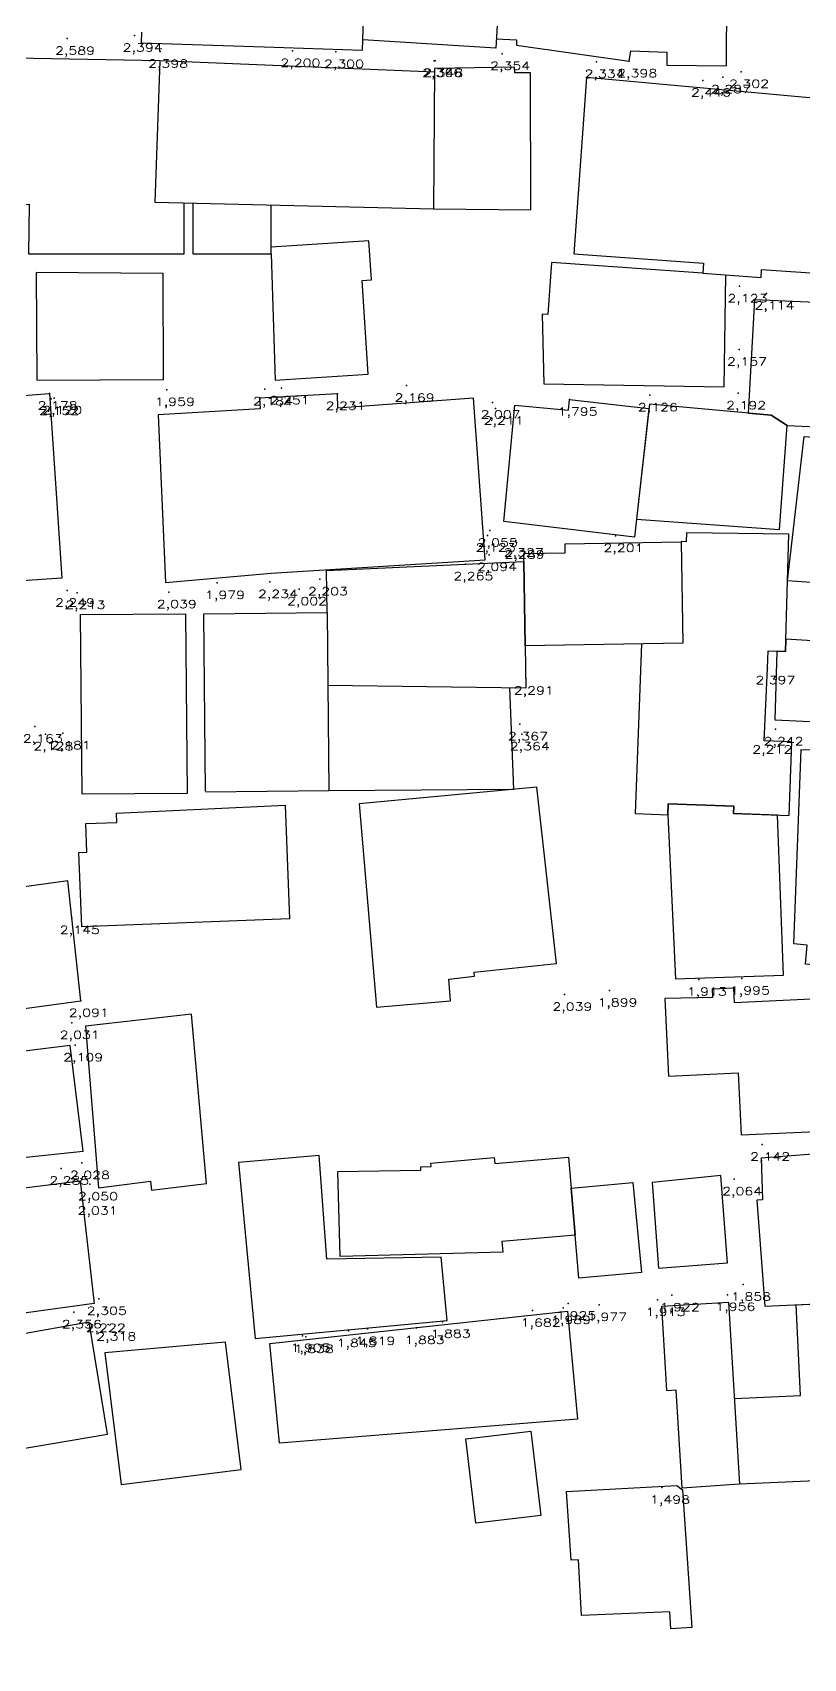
# Model space of a CAD drawing. Extents: x -160 to 364724, y -100 to 7353297.
# Drawn here: x 359153.1 to 359186.8, y 7352590.2 to 7352661.3 of the extents above; entities that cross this region are included whole.
import ezdxf
from ezdxf.enums import TextEntityAlignment as Align

# ---------------------------------------------------------------- set-up
doc = ezdxf.new("R2010")
doc.units = 0
doc.header["$LTSCALE"] = 5
doc.linetypes.add('CONTINUO', pattern=[0])
doc.linetypes.add('DASHDOT2', pattern=[12.7, 6.35, -3.175, 0, -3.175])
doc.layers.add('LT-ALINHAMENTO-PREDIAL', color=4, linetype='DASHDOT2', lineweight=25)
doc.layers.add('LT-COTAS', color=7, linetype='CONTINUO')
doc.layers.add('ortofoto', color=7, linetype='Continuous')
doc.styles.add('simplex', font='simplex.shx', dxfattribs={"width": 0.8})
doc.styles.get("Standard").update_dxf_attribs({"font": 'arial.ttf'})
picture_1 = doc.add_image_def('image1.tif', size_in_pixel=(14710, 13573))

# ---------------------------------------------------------------- blocks, each defined once
blk = doc.blocks.new('SIMB_PONTO')
at = {"color": 0}
blk.add_point((0, 0), dxfattribs=at)
for tag in ['COTA', 'PONTO', 'DESC']:
    blk.add_attdef(tag, (0, 0), '', height=1)

msp = doc.modelspace()

# ---------------------------------------------------------------- linework, layer by layer
at = {"layer": 'LT-ALINHAMENTO-PREDIAL', "color": 8, "ltscale": 3, "flags": 128}
for points in [[(359157.906, 7352661.29), (359157.891, 7352660.817), (359163.267, 7352660.641), (359167.554, 7352660.501), (359167.713, 7352665.353), (359163.593, 7352665.605), (359163.618, 7352665.998), (359158.073, 7352666.337), (359158.016, 7352664.614)], [(359167.713, 7352665.353), (359173.65, 7352664.99), (359173.38, 7352660.586), (359167.569, 7352660.941)], [(359173.405, 7352660.994), (359174.296, 7352660.954), (359174.285, 7352660.709), (359179.216, 7352660.013), (359179.28, 7352660.47), (359180.86, 7352660.401), (359180.856, 7352659.833), (359183.474, 7352659.813), (359183.488, 7352664.702), (359173.65, 7352664.99)], [(359158.704, 7352660.028), (359146.03, 7352660.257), (359146.011, 7352653.403), (359152.992, 7352653.757), (359152.96, 7352651.595), (359159.759, 7352651.592), (359159.76, 7352653.813)], [(359170.708, 7352659.531), (359158.704, 7352660.028), (359158.477, 7352653.844), (359170.656, 7352653.551)], [(359170.709, 7352659.699), (359170.656, 7352653.551), (359174.912, 7352653.514), (359174.906, 7352659.503), (359174.217, 7352659.502), (359174.206, 7352659.754), (359170.709, 7352659.699)], [(359177.344, 7352659.306), (359176.793, 7352651.581), (359182.466, 7352651.176), (359182.434, 7352650.738), (359184.977, 7352650.557), (359185.002, 7352650.906), (359187.779, 7352650.708), (359187.739, 7352650.025), (359192.861, 7352649.787), (359193.065, 7352654.178), (359192.609, 7352654.199), (359192.913, 7352657.886), (359177.344, 7352659.306)], [(359160.137, 7352653.804), (359160.137, 7352651.592), (359163.564, 7352651.592), (359163.564, 7352653.721)], [(359163.564, 7352651.592), (359163.748, 7352646.065), (359167.81, 7352646.323), (359167.549, 7352650.421), (359167.95, 7352650.447), (359167.841, 7352652.157), (359163.564, 7352651.885)], [(359182.434, 7352650.738), (359175.825, 7352651.209), (359175.663, 7352648.938), (359175.418, 7352648.955), (359175.479, 7352645.909), (359183.362, 7352645.774), (359183.434, 7352650.667)], [(359153.297, 7352650.77), (359153.32, 7352646.059), (359158.867, 7352646.085), (359158.845, 7352650.725), (359153.297, 7352650.77)], [(359184.687, 7352649.574), (359184.415, 7352644.625), (359185.427, 7352644.534), (359186.119, 7352644.079), (359188.356, 7352643.974), (359188.347, 7352643.768), (359192.744, 7352643.562), (359192.896, 7352649.229), (359184.687, 7352649.574)], [(359148.207, 7352644.364), (359148.166, 7352645.053), (359153.886, 7352645.48), (359154.418, 7352637.4), (359148.647, 7352637.02), (359148.624, 7352637.37)], [(359158.634, 7352644.544), (359158.949, 7352637.22), (359163.568, 7352637.62), (359172.925, 7352638.202), (359172.406, 7352645.277), (359166.486, 7352644.842), (359166.471, 7352645.471), (359163.064, 7352645.274), (359163.092, 7352644.802), (359158.634, 7352644.544)], [(359180.096, 7352645.014), (359179.531, 7352639.987), (359185.787, 7352639.53), (359186.119, 7352644.079), (359185.427, 7352644.534), (359180.096, 7352645.014)], [(359186.86, 7352643.599), (359192.812, 7352643.187), (359192.276, 7352635.442), (359188.738, 7352635.687), (359188.835, 7352637.097), (359186.132, 7352637.284), (359186.86, 7352643.599)], [(359174.611, 7352638.139), (359174.605, 7352638.485), (359176.416, 7352638.515), (359176.41, 7352638.91), (359181.488, 7352638.995), (359181.562, 7352634.561), (359174.673, 7352634.447), (359174.611, 7352638.139)], [(359179.754, 7352634.531), (359179.478, 7352627.108), (359180.898, 7352627.055), (359180.916, 7352627.532), (359183.785, 7352627.425), (359183.774, 7352627.108), (359186.21, 7352627.017), (359186.33, 7352630.241), (359185.119, 7352630.286), (359185.255, 7352633.473), (359185.288, 7352634.225), (359186.041, 7352634.192), (359186.191, 7352639.326), (359181.714, 7352639.39), (359181.709, 7352638.998), (359181.488, 7352639.001)], [(359166.009, 7352635.896), (359165.992, 7352637.737), (359172.056, 7352638.02), (359174.611, 7352638.139), (359174.703, 7352632.591), (359166.038, 7352632.711)], [(359155.302, 7352627.955), (359155.23, 7352635.807), (359159.829, 7352635.85), (359159.902, 7352627.992), (359155.302, 7352627.955)], [(359160.703, 7352628.084), (359160.63, 7352635.845), (359166.009, 7352635.896), (359166.081, 7352628.101), (359160.703, 7352628.05)], [(359185.665, 7352634.209), (359185.578, 7352631.214), (359192.234, 7352630.877), (359192.355, 7352634.341), (359186.057, 7352634.739), (359186.041, 7352634.192), (359185.665, 7352634.209)], [(359173.985, 7352632.601), (359174.153, 7352628.162), (359166.081, 7352628.101)], [(359186.734, 7352629.914), (359192.396, 7352629.776), (359192.221, 7352620.692), (359189.228, 7352620.518), (359189.24, 7352620.309), (359186.918, 7352620.518), (359186.993, 7352621.353), (359186.412, 7352621.405), (359186.734, 7352629.914)], [(359167.408, 7352627.537), (359168.165, 7352618.642), (359171.408, 7352618.918), (359171.327, 7352619.872), (359172.459, 7352619.99), (359172.44, 7352620.171), (359176.037, 7352620.546), (359175.173, 7352628.257), (359167.408, 7352627.537)], [(359180.898, 7352627.055), (359181.246, 7352619.879), (359185.962, 7352620.035), (359185.703, 7352627.036), (359183.774, 7352627.108), (359183.785, 7352627.425), (359180.916, 7352627.532), (359180.898, 7352627.055)], [(359164.176, 7352627.472), (359164.368, 7352622.51), (359155.294, 7352622.16), (359155.168, 7352625.411), (359155.516, 7352625.425), (359155.468, 7352626.668), (359156.826, 7352626.72), (359156.811, 7352627.123), (359164.176, 7352627.472)], [(359148.619, 7352623.338), (359149.262, 7352618.097), (359155.25, 7352618.924), (359154.853, 7352622.544), (359154.674, 7352624.168), (359148.619, 7352623.338)], [(359180.78, 7352619.016), (359180.933, 7352615.628), (359183.984, 7352615.765), (359184.106, 7352613.056), (359191.596, 7352613.393), (359191.336, 7352618.877), (359190.891, 7352618.855), (359190.876, 7352619.168), (359183.818, 7352618.834), (359183.788, 7352619.478), (359182.836, 7352619.433), (359182.854, 7352619.066), (359180.78, 7352619.016)], [(359155.446, 7352617.805), (359156.017, 7352610.744), (359158.292, 7352611.024), (359158.34, 7352610.631), (359160.742, 7352610.927), (359160.082, 7352618.34), (359155.446, 7352617.805)], [(359149.96, 7352611.779), (359155.348, 7352612.34), (359154.784, 7352616.958), (359149.466, 7352616.308), (359149.96, 7352611.779)], [(359184.977, 7352612.056), (359185.037, 7352610.208), (359184.787, 7352610.2), (359185.146, 7352605.565), (359192.715, 7352605.896), (359192.425, 7352610.536), (359192.642, 7352610.55), (359192.511, 7352612.636)], [(359184.977, 7352612.056), (359192.511, 7352612.636)], [(359165.658, 7352612.15), (359162.138, 7352611.84), (359162.863, 7352604.143), (359171.261, 7352604.935), (359171.001, 7352607.702), (359165.997, 7352607.614), (359165.658, 7352612.15)], [(359180.215, 7352610.971), (359180.501, 7352607.228), (359183.516, 7352607.459), (359183.223, 7352611.281), (359180.215, 7352610.971)], [(359149.256, 7352607.891), (359148.986, 7352610.276), (359155.213, 7352611.041), (359155.835, 7352605.682), (359151.464, 7352605.077), (359151.043, 7352608.114), (359149.256, 7352607.891)], [(359176.678, 7352610.717), (359179.376, 7352610.971), (359179.747, 7352607.041), (359177.017, 7352606.784), (359176.855, 7352608.663), (359176.678, 7352610.717)], [(359180.859, 7352601.873), (359180.635, 7352605.565), (359183.559, 7352605.742), (359184.041, 7352597.773), (359181.534, 7352597.602), (359181.275, 7352601.889), (359180.859, 7352601.864)], [(359183.814, 7352601.526), (359186.699, 7352601.656), (359186.52, 7352605.627), (359192.715, 7352605.907), (359193.053, 7352598.192), (359184.041, 7352597.773)], [(359149.377, 7352603.761), (359150.203, 7352598.903), (359156.409, 7352599.967), (359155.611, 7352604.857), (359149.377, 7352603.761)], [(359163.925, 7352599.571), (359163.503, 7352603.924), (359176.525, 7352605.342), (359176.961, 7352600.622), (359163.925, 7352599.571)], [(359156.302, 7352603.516), (359157.016, 7352597.766), (359162.257, 7352598.417), (359161.565, 7352603.983), (359156.302, 7352603.516)], [(359172.514, 7352596.069), (359172.069, 7352599.76), (359174.913, 7352600.103), (359175.358, 7352596.411), (359172.514, 7352596.069)], [(359176.482, 7352597.46), (359181.296, 7352597.718), (359181.539, 7352597.537), (359181.951, 7352591.51), (359181.04, 7352591.448), (359180.989, 7352592.19), (359177.126, 7352592.037), (359177, 7352594.474), (359176.686, 7352594.458), (359176.482, 7352597.46)]]:
    msp.add_lwpolyline(points, dxfattribs=at)
at = {"layer": 'LT-ALINHAMENTO-PREDIAL', "color": 8, "ltscale": 3, "elevation": 1.795, "flags": 128}
msp.add_lwpolyline([(359176.612, 7352645.216), (359180.075, 7352644.826), (359179.531, 7352639.987), (359179.442, 7352639.192), (359173.743, 7352639.886), (359174.223, 7352644.976), (359176.56, 7352644.756), (359176.612, 7352645.216)], dxfattribs=at)
at = {"layer": 'LT-ALINHAMENTO-PREDIAL', "color": 8, "ltscale": 3, "flags": 128}
msp.add_lwpolyline([(359166.585, 7352607.742), (359166.48, 7352611.456), (359170.106, 7352611.51), (359170.104, 7352611.659), (359170.556, 7352611.666), (359170.553, 7352611.821), (359173.317, 7352612.059), (359173.339, 7352611.805), (359176.56, 7352612.083), (359176.855, 7352608.663), (359173.655, 7352608.387), (359173.695, 7352607.925)], close=True, dxfattribs=at)

# ---------------------------------------------------------------- block references
at = {"layer": 'LT-COTAS', "color": 3}
ref = msp.add_blockref('SIMB_PONTO', (359154.646, 7352661, 2.589), dxfattribs=at)
ref.add_attrib('COTA', '2,589', dxfattribs={"layer": '0', "color": 8, "height": 0.35, "style": 'simplex', "width": 1.26506, "flags": 8}).set_placement((359154.121, 7352660.3), (359155.871, 7352660.3), align=Align.FIT)
for p in [(359154.646, 7352661, 2.589), (359157.601, 7352661.134, 2.394), (359158.713, 7352660.432, 2.398), (359164.493, 7352660.467, 2.2), (359166.4, 7352660.421, 2.3), (359173.663, 7352660.339, 2.354), (359170.686, 7352660.034, 2.366), (359170.741, 7352660.029, 2.348), (359177.793, 7352659.988, 2.334), (359179.216, 7352660.013, 2.398), (359184.106, 7352659.552, 2.302), (359182.44, 7352659.172, 2.446), (359183.313, 7352659.321, 2.287), (359184.034, 7352650.167, 2.123), (359185.216, 7352649.857, 2.114), (359184.015, 7352647.399, 2.157), (359153.886, 7352645.48, 2.178), (359159.009, 7352645.644, 1.959), (359163.296, 7352645.668, 2.184), (359164.023, 7352645.71, 2.251), (359166.471, 7352645.471, 2.231), (359169.488, 7352645.823, 2.169), (359180.116, 7352645.401, 2.126), (359183.978, 7352645.49, 2.192), (359153.952, 7352645.25, 2.152), (359154.089, 7352645.281, 2.12), (359173.247, 7352645.091, 2.007), (359173.379, 7352644.819, 2.211), (359176.612, 7352645.216, 1.795), (359173.029, 7352639.269, 2.123), (359173.12, 7352639.488, 2.055), (359174.255, 7352639.056, 2.327), (359174.295, 7352638.966, 2.289), (359178.616, 7352639.253, 2.201), (359173.09, 7352638.423, 2.094), (359172.056, 7352638.02, 2.265), (359154.646, 7352636.86, 2.249), (359155.095, 7352636.765, 2.213), (359159.095, 7352636.797, 2.039), (359161.2, 7352637.195, 1.979), (359163.513, 7352637.237, 2.234), (359164.786, 7352636.924, 2.002), (359165.7, 7352637.353, 2.203), (359185.255, 7352633.473, 2.397), (359174.696, 7352633.018, 2.291), (359153.239, 7352630.915, 2.163), (359153.7, 7352630.581, 2.128), (359154.462, 7352630.625, 2.181), (359174.442, 7352631.014, 2.367), (359174.522, 7352630.574, 2.364), (359185.119, 7352630.436, 2.212), (359185.613, 7352630.795, 2.242), (359154.853, 7352622.544, 2.145), (359182.26, 7352619.847, 1.913), (359184.144, 7352619.899, 1.995), (359176.384, 7352619.188, 2.039), (359178.354, 7352619.374, 1.899), (359155.25, 7352618.924, 2.091), (359154.85, 7352617.955, 2.031), (359155, 7352616.973, 2.109), (359185.027, 7352612.632, 2.142), (359154.392, 7352611.582, 2.285), (359155.297, 7352611.827, 2.028), (359155.649, 7352610.894, 2.05), (359183.805, 7352611.117, 2.064), (359155.631, 7352610.271, 2.031), (359184.191, 7352606.508, 1.858), (359156.033, 7352605.891, 2.305), (359176.326, 7352605.489, 1.989), (359176.553, 7352605.684, 1.925), (359177.902, 7352605.619, 1.977), (359180.454, 7352605.834, 1.913), (359181.078, 7352606.047, 1.922), (359183.506, 7352606.065, 1.956), (359154.942, 7352605.298, 2.356), (359155.988, 7352605.141, 2.222), (359156.446, 7352604.765, 2.318), (359171.062, 7352604.884, 1.883), (359174.996, 7352605.368, 1.682), (359164.94, 7352604.271, 1.905), (359165.081, 7352604.224, 1.838), (359166.952, 7352604.479, 1.845), (359167.772, 7352604.569, 1.819), (359169.924, 7352604.61, 1.883), (359180.649, 7352597.626, 1.498)]:
    msp.add_blockref('SIMB_PONTO', p, dxfattribs=at)
ref = msp.add_blockref('SIMB_PONTO', (359157.601, 7352661.134, 2.394), dxfattribs=at)
ref.add_attrib('COTA', '2,394', dxfattribs={"layer": '0', "color": 8, "height": 0.35, "style": 'simplex', "width": 1.235294, "flags": 8}).set_placement((359157.076, 7352660.434), (359158.826, 7352660.434), align=Align.FIT)
ref = msp.add_blockref('SIMB_PONTO', (359158.713, 7352660.432, 2.398), dxfattribs=at)
ref.add_attrib('COTA', '2,398', dxfattribs={"layer": '0', "color": 8, "height": 0.35, "style": 'simplex', "width": 1.25, "flags": 8}).set_placement((359158.188, 7352659.732), (359159.938, 7352659.732), align=Align.FIT)
ref = msp.add_blockref('SIMB_PONTO', (359164.493, 7352660.467, 2.2), dxfattribs=at)
ref.add_attrib('COTA', '2,200', dxfattribs={"layer": '0', "color": 8, "height": 0.35, "style": 'simplex', "width": 1.25, "flags": 8}).set_placement((359163.968, 7352659.767), (359165.718, 7352659.767), align=Align.FIT)
ref = msp.add_blockref('SIMB_PONTO', (359166.4, 7352660.421, 2.3), dxfattribs=at)
ref.add_attrib('COTA', '2,300', dxfattribs={"layer": '0', "color": 8, "height": 0.35, "style": 'simplex', "width": 1.25, "flags": 8}).set_placement((359165.875, 7352659.721), (359167.625, 7352659.721), align=Align.FIT)
ref = msp.add_blockref('SIMB_PONTO', (359173.663, 7352660.339, 2.354), dxfattribs=at)
ref.add_attrib('COTA', '2,354', dxfattribs={"layer": '0', "color": 8, "height": 0.35, "style": 'simplex', "width": 1.235294, "flags": 8}).set_placement((359173.138, 7352659.639), (359174.888, 7352659.639), align=Align.FIT)
ref = msp.add_blockref('SIMB_PONTO', (359170.686, 7352660.034, 2.366), dxfattribs=at)
ref.add_attrib('COTA', '2,366', dxfattribs={"layer": '0', "color": 8, "height": 0.35, "style": 'simplex', "width": 1.26506, "flags": 8}).set_placement((359170.161, 7352659.334), (359171.911, 7352659.334), align=Align.FIT)
ref = msp.add_blockref('SIMB_PONTO', (359170.741, 7352660.029, 2.348), dxfattribs=at)
ref.add_attrib('COTA', '2,348', dxfattribs={"layer": '0', "color": 8, "height": 0.35, "style": 'simplex', "width": 1.25, "flags": 8}).set_placement((359170.216, 7352659.329), (359171.966, 7352659.329), align=Align.FIT)
ref = msp.add_blockref('SIMB_PONTO', (359177.793, 7352659.988, 2.334), dxfattribs=at)
ref.add_attrib('COTA', '2,334', dxfattribs={"layer": '0', "color": 8, "height": 0.35, "style": 'simplex', "width": 1.235294, "flags": 8}).set_placement((359177.268, 7352659.288), (359179.018, 7352659.288), align=Align.FIT)
ref = msp.add_blockref('SIMB_PONTO', (359179.216, 7352660.013, 2.398), dxfattribs=at)
ref.add_attrib('COTA', '2,398', dxfattribs={"layer": '0', "color": 8, "height": 0.35, "style": 'simplex', "width": 1.25, "flags": 8}).set_placement((359178.691, 7352659.313), (359180.441, 7352659.313), align=Align.FIT)
ref = msp.add_blockref('SIMB_PONTO', (359184.106, 7352659.552, 2.302), dxfattribs=at)
ref.add_attrib('COTA', '2,302', dxfattribs={"layer": '0', "color": 8, "height": 0.35, "style": 'simplex', "width": 1.25, "flags": 8}).set_placement((359183.581, 7352658.852), (359185.331, 7352658.852), align=Align.FIT)
ref = msp.add_blockref('SIMB_PONTO', (359182.44, 7352659.172, 2.446), dxfattribs=at)
ref.add_attrib('COTA', '2,446', dxfattribs={"layer": '0', "color": 8, "height": 0.35, "style": 'simplex', "width": 1.26506, "flags": 8}).set_placement((359181.915, 7352658.472), (359183.665, 7352658.472), align=Align.FIT)
ref = msp.add_blockref('SIMB_PONTO', (359183.313, 7352659.321, 2.287), dxfattribs=at)
ref.add_attrib('COTA', '2,287', dxfattribs={"layer": '0', "color": 8, "height": 0.35, "style": 'simplex', "width": 1.25, "flags": 8}).set_placement((359182.788, 7352658.621), (359184.538, 7352658.621), align=Align.FIT)
ref = msp.add_blockref('SIMB_PONTO', (359184.034, 7352650.167, 2.123), dxfattribs=at)
ref.add_attrib('COTA', '2,123', dxfattribs={"layer": '0', "color": 8, "height": 0.35, "style": 'simplex', "width": 1.3125, "flags": 8}).set_placement((359183.509, 7352649.467), (359185.259, 7352649.467), align=Align.FIT)
ref = msp.add_blockref('SIMB_PONTO', (359185.216, 7352649.857, 2.114), dxfattribs=at)
ref.add_attrib('COTA', '2,114', dxfattribs={"layer": '0', "color": 8, "height": 0.35, "style": 'simplex', "width": 1.363636, "flags": 8}).set_placement((359184.691, 7352649.157), (359186.441, 7352649.157), align=Align.FIT)
ref = msp.add_blockref('SIMB_PONTO', (359184.015, 7352647.399, 2.157), dxfattribs=at)
ref.add_attrib('COTA', '2,157', dxfattribs={"layer": '0', "color": 8, "height": 0.35, "style": 'simplex', "width": 1.3125, "flags": 8}).set_placement((359183.49, 7352646.699), (359185.24, 7352646.699), align=Align.FIT)
ref = msp.add_blockref('SIMB_PONTO', (359153.886, 7352645.48, 2.178), dxfattribs=at)
ref.add_attrib('COTA', '2,178', dxfattribs={"layer": '0', "color": 8, "height": 0.35, "style": 'simplex', "width": 1.3125, "flags": 8}).set_placement((359153.361, 7352644.78), (359155.111, 7352644.78), align=Align.FIT)
ref = msp.add_blockref('SIMB_PONTO', (359159.009, 7352645.644, 1.959), dxfattribs=at)
ref.add_attrib('COTA', '1,959', dxfattribs={"layer": '0', "color": 8, "height": 0.35, "style": 'simplex', "width": 1.329114, "flags": 8}).set_placement((359158.484, 7352644.944), (359160.234, 7352644.944), align=Align.FIT)
ref = msp.add_blockref('SIMB_PONTO', (359163.296, 7352645.668, 2.184), dxfattribs=at)
ref.add_attrib('COTA', '2,184', dxfattribs={"layer": '0', "color": 8, "height": 0.35, "style": 'simplex', "width": 1.296296, "flags": 8}).set_placement((359162.771, 7352644.968), (359164.521, 7352644.968), align=Align.FIT)
ref = msp.add_blockref('SIMB_PONTO', (359164.023, 7352645.71, 2.251), dxfattribs=at)
ref.add_attrib('COTA', '2,251', dxfattribs={"layer": '0', "color": 8, "height": 0.35, "style": 'simplex', "width": 1.4, "flags": 8}).set_placement((359163.498, 7352645.01), (359165.248, 7352645.01), align=Align.FIT)
ref = msp.add_blockref('SIMB_PONTO', (359166.471, 7352645.471, 2.231), dxfattribs=at)
ref.add_attrib('COTA', '2,231', dxfattribs={"layer": '0', "color": 8, "height": 0.35, "style": 'simplex', "width": 1.4, "flags": 8}).set_placement((359165.946, 7352644.771), (359167.696, 7352644.771), align=Align.FIT)
ref = msp.add_blockref('SIMB_PONTO', (359169.488, 7352645.823, 2.169), dxfattribs=at)
ref.add_attrib('COTA', '2,169', dxfattribs={"layer": '0', "color": 8, "height": 0.35, "style": 'simplex', "width": 1.329114, "flags": 8}).set_placement((359168.963, 7352645.123), (359170.713, 7352645.123), align=Align.FIT)
ref = msp.add_blockref('SIMB_PONTO', (359180.116, 7352645.401, 2.126), dxfattribs=at)
ref.add_attrib('COTA', '2,126', dxfattribs={"layer": '0', "color": 8, "height": 0.35, "style": 'simplex', "width": 1.329114, "flags": 8}).set_placement((359179.591, 7352644.701), (359181.341, 7352644.701), align=Align.FIT)
ref = msp.add_blockref('SIMB_PONTO', (359183.978, 7352645.49, 2.192), dxfattribs=at)
ref.add_attrib('COTA', '2,192', dxfattribs={"layer": '0', "color": 8, "height": 0.35, "style": 'simplex', "width": 1.3125, "flags": 8}).set_placement((359183.453, 7352644.79), (359185.203, 7352644.79), align=Align.FIT)
ref = msp.add_blockref('SIMB_PONTO', (359153.952, 7352645.25, 2.152), dxfattribs=at)
ref.add_attrib('COTA', '2,152', dxfattribs={"layer": '0', "color": 8, "height": 0.35, "style": 'simplex', "width": 1.3125, "flags": 8}).set_placement((359153.427, 7352644.55), (359155.177, 7352644.55), align=Align.FIT)
ref = msp.add_blockref('SIMB_PONTO', (359154.089, 7352645.281, 2.12), dxfattribs=at)
ref.add_attrib('COTA', '2,120', dxfattribs={"layer": '0', "color": 8, "height": 0.35, "style": 'simplex', "width": 1.3125, "flags": 8}).set_placement((359153.564, 7352644.581), (359155.314, 7352644.581), align=Align.FIT)
ref = msp.add_blockref('SIMB_PONTO', (359173.247, 7352645.091, 2.007), dxfattribs=at)
ref.add_attrib('COTA', '2,007', dxfattribs={"layer": '0', "color": 8, "height": 0.35, "style": 'simplex', "width": 1.25, "flags": 8}).set_placement((359172.722, 7352644.391), (359174.472, 7352644.391), align=Align.FIT)
ref = msp.add_blockref('SIMB_PONTO', (359173.379, 7352644.819, 2.211), dxfattribs=at)
ref.add_attrib('COTA', '2,211', dxfattribs={"layer": '0', "color": 8, "height": 0.35, "style": 'simplex', "width": 1.478873, "flags": 8}).set_placement((359172.854, 7352644.119), (359174.604, 7352644.119), align=Align.FIT)
ref = msp.add_blockref('SIMB_PONTO', (359176.612, 7352645.216, 1.795), dxfattribs=at)
ref.add_attrib('COTA', '1,795', dxfattribs={"layer": '0', "color": 8, "height": 0.35, "style": 'simplex', "width": 1.3125, "flags": 8}).set_placement((359176.087, 7352644.516), (359177.837, 7352644.516), align=Align.FIT)
ref = msp.add_blockref('SIMB_PONTO', (359173.029, 7352639.269, 2.123), dxfattribs=at)
ref.add_attrib('COTA', '2,123', dxfattribs={"layer": '0', "color": 8, "height": 0.35, "style": 'simplex', "width": 1.3125, "flags": 8}).set_placement((359172.504, 7352638.569), (359174.254, 7352638.569), align=Align.FIT)
ref = msp.add_blockref('SIMB_PONTO', (359173.12, 7352639.488, 2.055), dxfattribs=at)
ref.add_attrib('COTA', '2,055', dxfattribs={"layer": '0', "color": 8, "height": 0.35, "style": 'simplex', "width": 1.25, "flags": 8}).set_placement((359172.595, 7352638.788), (359174.345, 7352638.788), align=Align.FIT)
ref = msp.add_blockref('SIMB_PONTO', (359174.255, 7352639.056, 2.327), dxfattribs=at)
ref.add_attrib('COTA', '2,327', dxfattribs={"layer": '0', "color": 8, "height": 0.35, "style": 'simplex', "width": 1.25, "flags": 8}).set_placement((359173.73, 7352638.356), (359175.48, 7352638.356), align=Align.FIT)
ref = msp.add_blockref('SIMB_PONTO', (359174.295, 7352638.966, 2.289), dxfattribs=at)
ref.add_attrib('COTA', '2,289', dxfattribs={"layer": '0', "color": 8, "height": 0.35, "style": 'simplex', "width": 1.26506, "flags": 8}).set_placement((359173.77, 7352638.266), (359175.52, 7352638.266), align=Align.FIT)
ref = msp.add_blockref('SIMB_PONTO', (359178.616, 7352639.253, 2.201), dxfattribs=at)
ref.add_attrib('COTA', '2,201', dxfattribs={"layer": '0', "color": 8, "height": 0.35, "style": 'simplex', "width": 1.4, "flags": 8}).set_placement((359178.091, 7352638.553), (359179.841, 7352638.553), align=Align.FIT)
ref = msp.add_blockref('SIMB_PONTO', (359173.09, 7352638.423, 2.094), dxfattribs=at)
ref.add_attrib('COTA', '2,094', dxfattribs={"layer": '0', "color": 8, "height": 0.35, "style": 'simplex', "width": 1.235294, "flags": 8}).set_placement((359172.565, 7352637.723), (359174.315, 7352637.723), align=Align.FIT)
ref = msp.add_blockref('SIMB_PONTO', (359172.056, 7352638.02, 2.265), dxfattribs=at)
ref.add_attrib('COTA', '2,265', dxfattribs={"layer": '0', "color": 8, "height": 0.35, "style": 'simplex', "width": 1.25, "flags": 8}).set_placement((359171.531, 7352637.32), (359173.281, 7352637.32), align=Align.FIT)
ref = msp.add_blockref('SIMB_PONTO', (359154.646, 7352636.86, 2.249), dxfattribs=at)
ref.add_attrib('COTA', '2,249', dxfattribs={"layer": '0', "color": 8, "height": 0.35, "style": 'simplex', "width": 1.26506, "flags": 8}).set_placement((359154.121, 7352636.16), (359155.871, 7352636.16), align=Align.FIT)
ref = msp.add_blockref('SIMB_PONTO', (359155.095, 7352636.765, 2.213), dxfattribs=at)
ref.add_attrib('COTA', '2,213', dxfattribs={"layer": '0', "color": 8, "height": 0.35, "style": 'simplex', "width": 1.3125, "flags": 8}).set_placement((359154.57, 7352636.065), (359156.32, 7352636.065), align=Align.FIT)
ref = msp.add_blockref('SIMB_PONTO', (359159.095, 7352636.797, 2.039), dxfattribs=at)
ref.add_attrib('COTA', '2,039', dxfattribs={"layer": '0', "color": 8, "height": 0.35, "style": 'simplex', "width": 1.26506, "flags": 8}).set_placement((359158.57, 7352636.097), (359160.32, 7352636.097), align=Align.FIT)
ref = msp.add_blockref('SIMB_PONTO', (359161.2, 7352637.195, 1.979), dxfattribs=at)
ref.add_attrib('COTA', '1,979', dxfattribs={"layer": '0', "color": 8, "height": 0.35, "style": 'simplex', "width": 1.329114, "flags": 8}).set_placement((359160.675, 7352636.495), (359162.425, 7352636.495), align=Align.FIT)
ref = msp.add_blockref('SIMB_PONTO', (359163.513, 7352637.237, 2.234), dxfattribs=at)
ref.add_attrib('COTA', '2,234', dxfattribs={"layer": '0', "color": 8, "height": 0.35, "style": 'simplex', "width": 1.235294, "flags": 8}).set_placement((359162.988, 7352636.537), (359164.738, 7352636.537), align=Align.FIT)
ref = msp.add_blockref('SIMB_PONTO', (359164.786, 7352636.924, 2.002), dxfattribs=at)
ref.add_attrib('COTA', '2,002', dxfattribs={"layer": '0', "color": 8, "height": 0.35, "style": 'simplex', "width": 1.25, "flags": 8}).set_placement((359164.261, 7352636.224), (359166.011, 7352636.224), align=Align.FIT)
ref = msp.add_blockref('SIMB_PONTO', (359165.7, 7352637.353, 2.203), dxfattribs=at)
ref.add_attrib('COTA', '2,203', dxfattribs={"layer": '0', "color": 8, "height": 0.35, "style": 'simplex', "width": 1.25, "flags": 8}).set_placement((359165.175, 7352636.653), (359166.925, 7352636.653), align=Align.FIT)
ref = msp.add_blockref('SIMB_PONTO', (359185.255, 7352633.473, 2.397), dxfattribs=at)
ref.add_attrib('COTA', '2,397', dxfattribs={"layer": '0', "color": 8, "height": 0.35, "style": 'simplex', "width": 1.25, "flags": 8}).set_placement((359184.73, 7352632.773), (359186.48, 7352632.773), align=Align.FIT)
ref = msp.add_blockref('SIMB_PONTO', (359174.696, 7352633.018, 2.291), dxfattribs=at)
ref.add_attrib('COTA', '2,291', dxfattribs={"layer": '0', "color": 8, "height": 0.35, "style": 'simplex', "width": 1.4, "flags": 8}).set_placement((359174.171, 7352632.318), (359175.921, 7352632.318), align=Align.FIT)
ref = msp.add_blockref('SIMB_PONTO', (359153.239, 7352630.915, 2.163), dxfattribs=at)
ref.add_attrib('COTA', '2,163', dxfattribs={"layer": '0', "color": 8, "height": 0.35, "style": 'simplex', "width": 1.3125, "flags": 8}).set_placement((359152.714, 7352630.215), (359154.464, 7352630.215), align=Align.FIT)
ref = msp.add_blockref('SIMB_PONTO', (359153.7, 7352630.581, 2.128), dxfattribs=at)
ref.add_attrib('COTA', '2,128', dxfattribs={"layer": '0', "color": 8, "height": 0.35, "style": 'simplex', "width": 1.3125, "flags": 8}).set_placement((359153.175, 7352629.881), (359154.925, 7352629.881), align=Align.FIT)
ref = msp.add_blockref('SIMB_PONTO', (359154.462, 7352630.625, 2.181), dxfattribs=at)
ref.add_attrib('COTA', '2,181', dxfattribs={"layer": '0', "color": 8, "height": 0.35, "style": 'simplex', "width": 1.478873, "flags": 8}).set_placement((359153.937, 7352629.925), (359155.687, 7352629.925), align=Align.FIT)
ref = msp.add_blockref('SIMB_PONTO', (359174.442, 7352631.014, 2.367), dxfattribs=at)
ref.add_attrib('COTA', '2,367', dxfattribs={"layer": '0', "color": 8, "height": 0.35, "style": 'simplex', "width": 1.25, "flags": 8}).set_placement((359173.917, 7352630.314), (359175.667, 7352630.314), align=Align.FIT)
ref = msp.add_blockref('SIMB_PONTO', (359174.522, 7352630.574, 2.364), dxfattribs=at)
ref.add_attrib('COTA', '2,364', dxfattribs={"layer": '0', "color": 8, "height": 0.35, "style": 'simplex', "width": 1.235294, "flags": 8}).set_placement((359173.997, 7352629.874), (359175.747, 7352629.874), align=Align.FIT)
ref = msp.add_blockref('SIMB_PONTO', (359185.119, 7352630.436, 2.212), dxfattribs=at)
ref.add_attrib('COTA', '2,212', dxfattribs={"layer": '0', "color": 8, "height": 0.35, "style": 'simplex', "width": 1.3125, "flags": 8}).set_placement((359184.594, 7352629.736), (359186.344, 7352629.736), align=Align.FIT)
ref = msp.add_blockref('SIMB_PONTO', (359185.613, 7352630.795, 2.242), dxfattribs=at)
ref.add_attrib('COTA', '2,242', dxfattribs={"layer": '0', "color": 8, "height": 0.35, "style": 'simplex', "width": 1.25, "flags": 8}).set_placement((359185.088, 7352630.095), (359186.838, 7352630.095), align=Align.FIT)
ref = msp.add_blockref('SIMB_PONTO', (359154.853, 7352622.544, 2.145), dxfattribs=at)
ref.add_attrib('COTA', '2,145', dxfattribs={"layer": '0', "color": 8, "height": 0.35, "style": 'simplex', "width": 1.3125, "flags": 8}).set_placement((359154.328, 7352621.844), (359156.078, 7352621.844), align=Align.FIT)
ref = msp.add_blockref('SIMB_PONTO', (359182.26, 7352619.847, 1.913), dxfattribs=at)
ref.add_attrib('COTA', '1,913', dxfattribs={"layer": '0', "color": 8, "height": 0.35, "style": 'simplex', "width": 1.381579, "flags": 8}).set_placement((359181.735, 7352619.147), (359183.485, 7352619.147), align=Align.FIT)
ref = msp.add_blockref('SIMB_PONTO', (359184.144, 7352619.899, 1.995), dxfattribs=at)
ref.add_attrib('COTA', '1,995', dxfattribs={"layer": '0', "color": 8, "height": 0.35, "style": 'simplex', "width": 1.3125, "flags": 8}).set_placement((359183.619, 7352619.199), (359185.369, 7352619.199), align=Align.FIT)
ref = msp.add_blockref('SIMB_PONTO', (359176.384, 7352619.188, 2.039), dxfattribs=at)
ref.add_attrib('COTA', '2,039', dxfattribs={"layer": '0', "color": 8, "height": 0.35, "style": 'simplex', "width": 1.26506, "flags": 8}).set_placement((359175.859, 7352618.488), (359177.609, 7352618.488), align=Align.FIT)
ref = msp.add_blockref('SIMB_PONTO', (359178.354, 7352619.374, 1.899), dxfattribs=at)
ref.add_attrib('COTA', '1,899', dxfattribs={"layer": '0', "color": 8, "height": 0.35, "style": 'simplex', "width": 1.329114, "flags": 8}).set_placement((359177.829, 7352618.674), (359179.579, 7352618.674), align=Align.FIT)
ref = msp.add_blockref('SIMB_PONTO', (359155.25, 7352618.924, 2.091), dxfattribs=at)
ref.add_attrib('COTA', '2,091', dxfattribs={"layer": '0', "color": 8, "height": 0.35, "style": 'simplex', "width": 1.4, "flags": 8}).set_placement((359154.725, 7352618.224), (359156.475, 7352618.224), align=Align.FIT)
ref = msp.add_blockref('SIMB_PONTO', (359154.85, 7352617.955, 2.031), dxfattribs=at)
ref.add_attrib('COTA', '2,031', dxfattribs={"layer": '0', "color": 8, "height": 0.35, "style": 'simplex', "width": 1.4, "flags": 8}).set_placement((359154.325, 7352617.255), (359156.075, 7352617.255), align=Align.FIT)
ref = msp.add_blockref('SIMB_PONTO', (359155, 7352616.973, 2.109), dxfattribs=at)
ref.add_attrib('COTA', '2,109', dxfattribs={"layer": '0', "color": 8, "height": 0.35, "style": 'simplex', "width": 1.329114, "flags": 8}).set_placement((359154.475, 7352616.273), (359156.225, 7352616.273), align=Align.FIT)
ref = msp.add_blockref('SIMB_PONTO', (359185.027, 7352612.632, 2.142), dxfattribs=at)
ref.add_attrib('COTA', '2,142', dxfattribs={"layer": '0', "color": 8, "height": 0.35, "style": 'simplex', "width": 1.3125, "flags": 8}).set_placement((359184.502, 7352611.932), (359186.252, 7352611.932), align=Align.FIT)
ref = msp.add_blockref('SIMB_PONTO', (359154.392, 7352611.582, 2.285), dxfattribs=at)
ref.add_attrib('COTA', '2,285', dxfattribs={"layer": '0', "color": 8, "height": 0.35, "style": 'simplex', "width": 1.25, "flags": 8}).set_placement((359153.867, 7352610.882), (359155.617, 7352610.882), align=Align.FIT)
ref = msp.add_blockref('SIMB_PONTO', (359155.297, 7352611.827, 2.028), dxfattribs=at)
ref.add_attrib('COTA', '2,028', dxfattribs={"layer": '0', "color": 8, "height": 0.35, "style": 'simplex', "width": 1.25, "flags": 8}).set_placement((359154.772, 7352611.127), (359156.522, 7352611.127), align=Align.FIT)
ref = msp.add_blockref('SIMB_PONTO', (359155.649, 7352610.894, 2.05), dxfattribs=at)
ref.add_attrib('COTA', '2,050', dxfattribs={"layer": '0', "color": 8, "height": 0.35, "style": 'simplex', "width": 1.25, "flags": 8}).set_placement((359155.124, 7352610.194), (359156.874, 7352610.194), align=Align.FIT)
ref = msp.add_blockref('SIMB_PONTO', (359183.805, 7352611.117, 2.064), dxfattribs=at)
ref.add_attrib('COTA', '2,064', dxfattribs={"layer": '0', "color": 8, "height": 0.35, "style": 'simplex', "width": 1.235294, "flags": 8}).set_placement((359183.28, 7352610.417), (359185.03, 7352610.417), align=Align.FIT)
ref = msp.add_blockref('SIMB_PONTO', (359155.631, 7352610.271, 2.031), dxfattribs=at)
ref.add_attrib('COTA', '2,031', dxfattribs={"layer": '0', "color": 8, "height": 0.35, "style": 'simplex', "width": 1.4, "flags": 8}).set_placement((359155.106, 7352609.571), (359156.856, 7352609.571), align=Align.FIT)
ref = msp.add_blockref('SIMB_PONTO', (359184.191, 7352606.508, 1.858), dxfattribs=at)
ref.add_attrib('COTA', '1,858', dxfattribs={"layer": '0', "color": 8, "height": 0.35, "style": 'simplex', "width": 1.3125, "flags": 8}).set_placement((359183.666, 7352605.808), (359185.416, 7352605.808), align=Align.FIT)
ref = msp.add_blockref('SIMB_PONTO', (359156.033, 7352605.891, 2.305), dxfattribs=at)
ref.add_attrib('COTA', '2,305', dxfattribs={"layer": '0', "color": 8, "height": 0.35, "style": 'simplex', "width": 1.25, "flags": 8}).set_placement((359155.508, 7352605.191), (359157.258, 7352605.191), align=Align.FIT)
ref = msp.add_blockref('SIMB_PONTO', (359176.326, 7352605.489, 1.989), dxfattribs=at)
ref.add_attrib('COTA', '1,989', dxfattribs={"layer": '0', "color": 8, "height": 0.35, "style": 'simplex', "width": 1.329114, "flags": 8}).set_placement((359175.801, 7352604.789), (359177.551, 7352604.789), align=Align.FIT)
ref = msp.add_blockref('SIMB_PONTO', (359176.553, 7352605.684, 1.925), dxfattribs=at)
ref.add_attrib('COTA', '1,925', dxfattribs={"layer": '0', "color": 8, "height": 0.35, "style": 'simplex', "width": 1.3125, "flags": 8}).set_placement((359176.028, 7352604.984), (359177.778, 7352604.984), align=Align.FIT)
ref = msp.add_blockref('SIMB_PONTO', (359177.902, 7352605.619, 1.977), dxfattribs=at)
ref.add_attrib('COTA', '1,977', dxfattribs={"layer": '0', "color": 8, "height": 0.35, "style": 'simplex', "width": 1.3125, "flags": 8}).set_placement((359177.377, 7352604.919), (359179.127, 7352604.919), align=Align.FIT)
ref = msp.add_blockref('SIMB_PONTO', (359180.454, 7352605.834, 1.913), dxfattribs=at)
ref.add_attrib('COTA', '1,913', dxfattribs={"layer": '0', "color": 8, "height": 0.35, "style": 'simplex', "width": 1.381579, "flags": 8}).set_placement((359179.929, 7352605.134), (359181.679, 7352605.134), align=Align.FIT)
ref = msp.add_blockref('SIMB_PONTO', (359181.078, 7352606.047, 1.922), dxfattribs=at)
ref.add_attrib('COTA', '1,922', dxfattribs={"layer": '0', "color": 8, "height": 0.35, "style": 'simplex', "width": 1.3125, "flags": 8}).set_placement((359180.553, 7352605.347), (359182.303, 7352605.347), align=Align.FIT)
ref = msp.add_blockref('SIMB_PONTO', (359183.506, 7352606.065, 1.956), dxfattribs=at)
ref.add_attrib('COTA', '1,956', dxfattribs={"layer": '0', "color": 8, "height": 0.35, "style": 'simplex', "width": 1.329114, "flags": 8}).set_placement((359182.981, 7352605.365), (359184.731, 7352605.365), align=Align.FIT)
ref = msp.add_blockref('SIMB_PONTO', (359154.942, 7352605.298, 2.356), dxfattribs=at)
ref.add_attrib('COTA', '2,356', dxfattribs={"layer": '0', "color": 8, "height": 0.35, "style": 'simplex', "width": 1.26506, "flags": 8}).set_placement((359154.417, 7352604.598), (359156.167, 7352604.598), align=Align.FIT)
ref = msp.add_blockref('SIMB_PONTO', (359155.988, 7352605.141, 2.222), dxfattribs=at)
ref.add_attrib('COTA', '2,222', dxfattribs={"layer": '0', "color": 8, "height": 0.35, "style": 'simplex', "width": 1.25, "flags": 8}).set_placement((359155.463, 7352604.441), (359157.213, 7352604.441), align=Align.FIT)
ref = msp.add_blockref('SIMB_PONTO', (359156.446, 7352604.765, 2.318), dxfattribs=at)
ref.add_attrib('COTA', '2,318', dxfattribs={"layer": '0', "color": 8, "height": 0.35, "style": 'simplex', "width": 1.3125, "flags": 8}).set_placement((359155.921, 7352604.065), (359157.671, 7352604.065), align=Align.FIT)
ref = msp.add_blockref('SIMB_PONTO', (359171.062, 7352604.884, 1.883), dxfattribs=at)
ref.add_attrib('COTA', '1,883', dxfattribs={"layer": '0', "color": 8, "height": 0.35, "style": 'simplex', "width": 1.3125, "flags": 8}).set_placement((359170.537, 7352604.184), (359172.287, 7352604.184), align=Align.FIT)
ref = msp.add_blockref('SIMB_PONTO', (359174.996, 7352605.368, 1.682), dxfattribs=at)
ref.add_attrib('COTA', '1,682', dxfattribs={"layer": '0', "color": 8, "height": 0.35, "style": 'simplex', "width": 1.3125, "flags": 8}).set_placement((359174.471, 7352604.668), (359176.221, 7352604.668), align=Align.FIT)
ref = msp.add_blockref('SIMB_PONTO', (359164.94, 7352604.271, 1.905), dxfattribs=at)
ref.add_attrib('COTA', '1,905', dxfattribs={"layer": '0', "color": 8, "height": 0.35, "style": 'simplex', "width": 1.3125, "flags": 8}).set_placement((359164.415, 7352603.571), (359166.165, 7352603.571), align=Align.FIT)
ref = msp.add_blockref('SIMB_PONTO', (359165.081, 7352604.224, 1.838), dxfattribs=at)
ref.add_attrib('COTA', '1,838', dxfattribs={"layer": '0', "color": 8, "height": 0.35, "style": 'simplex', "width": 1.3125, "flags": 8}).set_placement((359164.556, 7352603.524), (359166.306, 7352603.524), align=Align.FIT)
ref = msp.add_blockref('SIMB_PONTO', (359166.952, 7352604.479, 1.845), dxfattribs=at)
ref.add_attrib('COTA', '1,845', dxfattribs={"layer": '0', "color": 8, "height": 0.35, "style": 'simplex', "width": 1.3125, "flags": 8}).set_placement((359166.427, 7352603.779), (359168.177, 7352603.779), align=Align.FIT)
ref = msp.add_blockref('SIMB_PONTO', (359167.772, 7352604.569, 1.819), dxfattribs=at)
ref.add_attrib('COTA', '1,819', dxfattribs={"layer": '0', "color": 8, "height": 0.35, "style": 'simplex', "width": 1.4, "flags": 8}).set_placement((359167.247, 7352603.869), (359168.997, 7352603.869), align=Align.FIT)
ref = msp.add_blockref('SIMB_PONTO', (359169.924, 7352604.61, 1.883), dxfattribs=at)
ref.add_attrib('COTA', '1,883', dxfattribs={"layer": '0', "color": 8, "height": 0.35, "style": 'simplex', "width": 1.3125, "flags": 8}).set_placement((359169.399, 7352603.91), (359171.149, 7352603.91), align=Align.FIT)
ref = msp.add_blockref('SIMB_PONTO', (359180.649, 7352597.626, 1.498), dxfattribs=at)
ref.add_attrib('COTA', '1,498', dxfattribs={"layer": '0', "color": 8, "height": 0.35, "style": 'simplex', "width": 1.3125, "flags": 8}).set_placement((359180.124, 7352596.926), (359181.874, 7352596.926), align=Align.FIT)

# ---------------------------------------------------------------- pictures from other files: only their frames are drawn
image = msp.add_image(picture_1, insert=(359073.892, 7352258.636), size_in_units=(734.398, 677.634), dxfattribs=dict(fade=70))
image.dxf.flags = 14
at = {"layer": 'ortofoto'}
image = msp.add_image(picture_1, insert=(359073.892, 7352258.636), size_in_units=(734.398, 677.634), dxfattribs=dict(at, fade=29))
image.dxf.flags = 14

doc.saveas('drawing.dxf')
